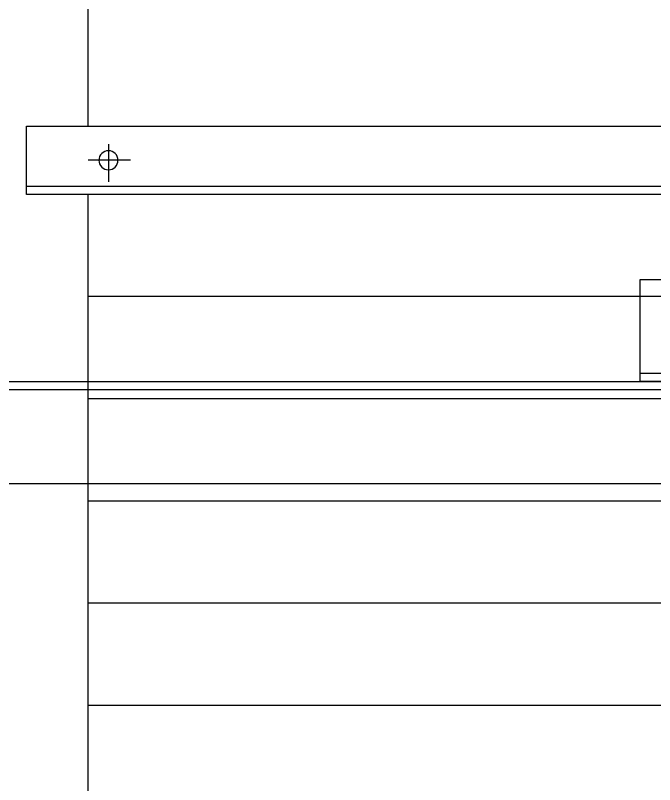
# Model space of a CAD drawing. Header units: millimetres. Extents: x 5544 to 245194, y -610088 to 30375.
# Drawn here: x 69743 to 70212, y 9859 to 10423 of the extents above; entities that cross this region are included whole.
import ezdxf
from ezdxf.lldxf.tags import DXFTag

# ---------------------------------------------------------------- set-up
doc = ezdxf.new("R2010")
doc.units = ezdxf.units.MM
for name, color, linetype in [('0시설', 7, 'Continuous'), ('0콘크리트', 2, 'Continuous'), ('1', 1, 'CENTER2'), ('4', 4, 'Continuous'), ('A-WALL-RC', 2, 'Continuous')]:
    doc.layers.add(name, color=color, linetype=linetype)
doc.layers.add('6', color=6, linetype='Continuous', lineweight=30)
tags = doc.linetypes.add('CENTER2', pattern=[1.125, 0.75, -0.125, 0.125, -0.125]).pattern_tags.tags
tags[10:11] = [DXFTag(74, 4), DXFTag(75, 0), DXFTag(340, '0'), DXFTag(46, 1.0), DXFTag(50, 0.0), DXFTag(44, 0.0), DXFTag(45, 0.0)]
tags[8:9] = [DXFTag(74, 4), DXFTag(75, 0), DXFTag(340, '0'), DXFTag(46, 1.0), DXFTag(50, 0.0), DXFTag(44, 0.0), DXFTag(45, 0.0)]
tags[6:7] = [DXFTag(74, 4), DXFTag(75, 0), DXFTag(340, '0'), DXFTag(46, 1.0), DXFTag(50, 0.0), DXFTag(44, 0.0), DXFTag(45, 0.0)]
tags[4:5] = [DXFTag(74, 4), DXFTag(75, 0), DXFTag(340, '0'), DXFTag(46, 1.0), DXFTag(50, 0.0), DXFTag(44, 0.0), DXFTag(45, 0.0)]
tags = doc.linetypes.add('HIDDEN', pattern=[0.375, 0.25, -0.125]).pattern_tags.tags
tags[6:7] = [DXFTag(74, 4), DXFTag(75, 0), DXFTag(340, '0'), DXFTag(46, 1.0), DXFTag(50, 0.0), DXFTag(44, 0.0), DXFTag(45, 0.0)]
tags[4:5] = [DXFTag(74, 4), DXFTag(75, 0), DXFTag(340, '0'), DXFTag(46, 1.0), DXFTag(50, 0.0), DXFTag(44, 0.0), DXFTag(45, 0.0)]

# ---------------------------------------------------------------- blocks, each defined once
blk = doc.blocks.new('A$C5A1CD4CB2', base_point=(1899.61, 7472.25))
for points in [[(1899.61, 7472.25), (2999.61, 7472.25), (2999.61, 7522.25), (1899.61, 7522.25)], [(1899.61, 7472.25), (2999.61, 7472.25), (2999.61, 7478.25), (1899.61, 7478.25)]]:
    blk.add_lwpolyline(points, close=True)
blk.add_circle((2939.61, 7497.25), 7)
at = {"layer": '1'}
for p, q in [((2939.61, 7509.05), (2939.61, 7481.4)), ((2923.42, 7497.25), (2954.53, 7497.25))]:
    blk.add_line(p, q, dxfattribs=at)
blk = doc.blocks.new('웨이트')
for p, q in [((-7313.53, 9086.3), (-6238.53, 9086.3)), ((-6188.53, 9086.3), (-4463.53, 9086.3))]:
    blk.add_line(p, q)
at = {"layer": '6'}
for p, q in [((-6188.53, 8076.3), (-6188.53, 9086.3)), ((-6113.53, 8076.3), (-6113.53, 9086.3)), ((-6038.53, 8076.3), (-6038.53, 9086.3)), ((-5963.53, 8076.3), (-5963.53, 9086.3)), ((-5888.53, 8076.3), (-5888.53, 9086.3)), ((-5813.53, 8076.3), (-5813.53, 9086.3)), ((-5813.53, 8076.3), (-5813.53, 9086.3))]:
    blk.add_line(p, q, dxfattribs=at)
at = {"rotation": 90}
blk.add_blockref('A$C5A1CD4CB2', (-6188.53, 8031.3), dxfattribs=at)
blk = doc.blocks.new('WEIGHT')
at = {"layer": '0시설', "lineweight": -3, "ltscale": 10, "rotation": 270}
blk.add_blockref('웨이트', (-8581.3, -7463.53), dxfattribs=at)
blk = doc.blocks.new('LY용 벽체브라켓')
at = {"layer": '4', "linetype": 'Continuous'}
blk.add_line((389351.22, -458567.28), (390671.22, -458567.28), dxfattribs=at)
for points in [[(389911.22, -458561.28), (390111.22, -458561.28), (390111.22, -458486.28), (389911.22, -458486.28), (389911.22, -458561.28)], [(389351.22, -458561.28), (389351.22, -458636.28), (390671.22, -458636.28), (390671.22, -458561.28), (389351.22, -458561.28)]]:
    blk.add_lwpolyline(points, dxfattribs=at)
at = {"layer": 'A-WALL-RC', "linetype": 'HIDDEN'}
blk.add_line((389911.22, -458555.28), (390111.22, -458555.28), dxfattribs=at)

msp = doc.modelspace()

# ---------------------------------------------------------------- block references
at = {"layer": '0콘크리트', "lineweight": -3, "xscale": -1}
msp.add_blockref('WEIGHT', (70301.49, 11567.04), dxfattribs=at)
at = {"layer": '6', "linetype": 'HIDDEN', "xscale": -1}
msp.add_blockref('LY용 벽체브라켓', (460312.71, 468715.91), dxfattribs=at)

doc.saveas('drawing.dxf')
